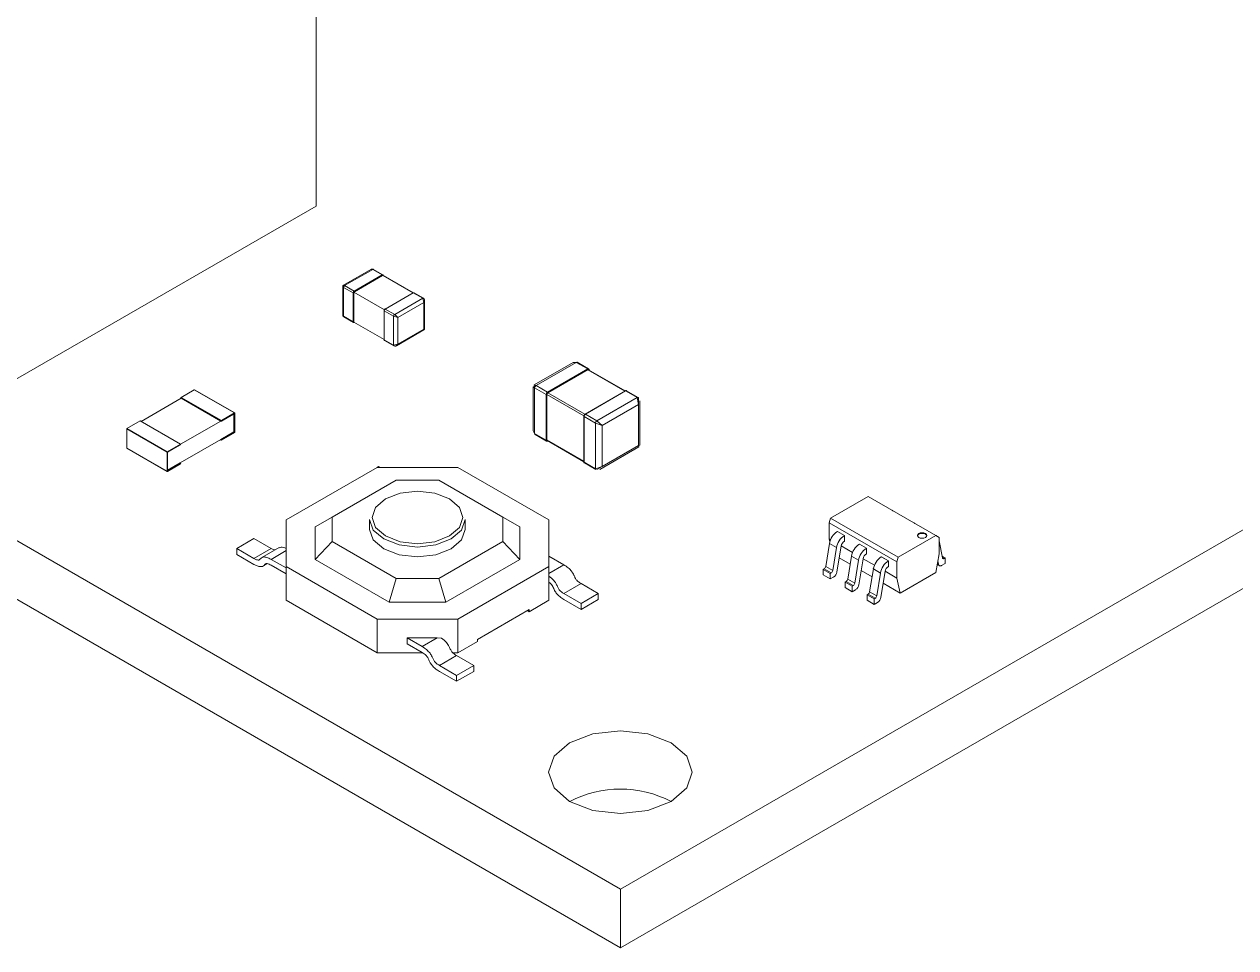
# Model space of a CAD drawing. Header units: millimetres. Extents: x -37 to 256, y 6 to 200.
# Drawn here: x 225.35 to 238.02, y 159.23 to 168.89 of the extents above; entities that cross this region are included whole.
import ezdxf

# ---------------------------------------------------------------- set-up
doc = ezdxf.new("R2010")
doc.units = ezdxf.units.MM

msp = doc.modelspace()

# ---------------------------------------------------------------- linework, layer by layer
at = {"color": 7, "linetype": 'Continuous', "lineweight": 15}
for p, q in [((189.158, 184.335), (231.585, 159.843)), ((189.158, 183.722), (231.585, 159.23)), ((228.403, 173.723), (228.403, 166.986)), ((231.585, 159.843), (246.938, 168.706)), ((231.585, 159.23), (247.556, 168.451)), ((223.806, 164.333), (228.403, 166.986)), ((228.977, 166.324), (228.69, 166.158)), ((228.995, 166.324), (228.701, 166.155)), ((228.799, 166.087), (229.102, 166.261)), ((228.8, 166.097), (229.094, 166.267)), ((229.097, 166.261), (228.804, 166.091)), ((229.094, 166.267), (228.995, 166.324)), ((229.101, 166.268), (229.002, 166.325)), ((229.103, 166.262), (229.102, 166.261)), ((229.418, 166.08), (229.103, 166.262)), ((228.682, 166.145), (228.682, 165.85)), ((228.79, 166.079), (228.691, 166.136)), ((228.691, 166.136), (228.691, 165.834)), ((228.701, 166.155), (228.8, 166.097)), ((228.79, 165.777), (228.79, 166.079)), ((228.797, 166.079), (228.797, 165.777)), ((228.799, 166.087), (228.799, 166.086)), ((228.799, 166.086), (228.799, 166.085)), ((229.117, 165.902), (228.799, 166.086)), ((228.799, 166.085), (228.799, 165.773)), ((229.417, 166.079), (229.123, 165.91)), ((229.419, 166.079), (229.126, 165.91)), ((229.518, 166.022), (229.419, 166.079)), ((229.526, 166.023), (229.427, 166.08)), ((229.225, 165.852), (229.518, 166.022)), ((229.529, 165.979), (229.257, 165.822)), ((229.529, 165.979), (229.518, 166.022)), ((229.529, 165.701), (229.529, 165.979)), ((229.538, 165.705), (229.538, 166)), ((228.691, 165.834), (228.79, 165.777)), ((228.694, 165.827), (228.793, 165.77)), ((229.114, 165.893), (229.114, 165.591)), ((229.214, 165.834), (229.115, 165.891)), ((229.115, 165.891), (229.115, 165.589)), ((229.126, 165.91), (229.225, 165.852)), ((229.257, 165.822), (229.214, 165.834)), ((229.214, 165.532), (229.214, 165.834)), ((229.225, 165.852), (229.257, 165.822)), ((229.257, 165.822), (229.257, 165.544)), ((228.799, 165.773), (228.799, 165.772)), ((228.799, 165.772), (229.114, 165.59)), ((229.257, 165.544), (229.529, 165.701)), ((229.115, 165.589), (229.214, 165.532)), ((229.118, 165.582), (229.217, 165.525)), ((229.243, 165.526), (229.53, 165.692)), ((229.214, 165.532), (229.257, 165.544)), ((231.092, 165.351), (230.684, 165.116)), ((231.123, 165.352), (230.703, 165.11)), ((231.123, 165.352), (231.092, 165.351)), ((231.243, 165.283), (231.123, 165.352)), ((231.253, 165.284), (231.133, 165.353)), ((230.823, 165.04), (231.243, 165.283)), ((231.247, 165.277), (230.826, 165.034)), ((231.245, 165.274), (230.828, 165.033)), ((231.635, 165.054), (231.253, 165.275)), ((231.259, 165.271), (231.259, 165.273)), ((227.129, 165.066), (226.991, 164.986)), ((227.13, 165.066), (226.992, 164.986)), ((227.551, 164.823), (227.13, 165.066)), ((227.552, 164.823), (227.131, 165.066)), ((230.674, 165.098), (230.688, 165.101)), ((230.674, 165.098), (230.674, 164.635)), ((230.688, 165.101), (230.684, 165.116)), ((230.809, 165.016), (230.688, 165.085)), ((230.688, 165.085), (230.688, 164.607)), ((230.703, 165.11), (230.823, 165.04)), ((226.574, 164.734), (226.994, 164.977)), ((226.99, 164.984), (226.99, 164.98)), ((227.411, 164.74), (226.99, 164.983)), ((226.99, 164.983), (226.99, 164.979)), ((226.99, 164.98), (226.99, 164.979)), ((226.99, 164.979), (226.994, 164.977)), ((226.992, 164.986), (227.413, 164.743)), ((226.994, 164.977), (227.407, 164.738)), ((230.809, 164.538), (230.809, 165.016)), ((230.816, 165.016), (230.816, 164.538)), ((230.817, 165.015), (230.817, 164.541)), ((231.637, 165.055), (231.216, 164.812)), ((231.639, 165.054), (231.219, 164.812)), ((231.339, 164.742), (231.76, 164.985)), ((231.76, 164.985), (231.639, 165.054)), ((231.649, 165.055), (231.649, 165.056)), ((231.77, 164.986), (231.649, 165.055)), ((231.774, 164.912), (231.76, 164.985)), ((231.774, 164.977), (231.774, 164.912)), ((231.788, 164.486), (231.788, 164.949)), ((227.413, 164.743), (227.551, 164.823)), ((227.413, 164.736), (227.549, 164.815)), ((227.552, 164.82), (227.414, 164.74)), ((227.414, 164.738), (227.551, 164.817)), ((227.544, 164.625), (227.544, 164.812)), ((227.549, 164.815), (227.551, 164.817)), ((227.551, 164.817), (227.551, 164.621)), ((227.552, 164.62), (227.552, 164.82)), ((227.553, 164.621), (227.553, 164.821)), ((231.219, 164.812), (231.339, 164.742)), ((231.774, 164.912), (231.396, 164.693)), ((231.774, 164.483), (231.774, 164.912)), ((226.563, 164.739), (226.425, 164.66)), ((226.564, 164.739), (226.426, 164.659)), ((226.985, 164.496), (226.564, 164.739)), ((226.986, 164.496), (226.565, 164.739)), ((227.407, 164.738), (226.987, 164.495)), ((227.407, 164.738), (227.411, 164.736)), ((227.411, 164.736), (227.411, 164.74)), ((227.411, 164.736), (227.414, 164.738)), ((227.414, 164.74), (227.414, 164.738)), ((231.203, 164.789), (231.203, 164.311)), ((231.325, 164.718), (231.205, 164.787)), ((231.205, 164.787), (231.205, 164.309)), ((231.396, 164.693), (231.325, 164.718)), ((231.325, 164.24), (231.325, 164.718)), ((231.339, 164.742), (231.396, 164.693)), ((231.396, 164.693), (231.396, 164.264)), ((226.424, 164.657), (226.424, 164.457)), ((226.845, 164.414), (226.425, 164.656)), ((226.425, 164.656), (226.425, 164.456)), ((226.426, 164.659), (226.847, 164.417)), ((227.407, 164.546), (227.544, 164.625)), ((227.411, 164.544), (227.547, 164.623)), ((227.551, 164.621), (227.414, 164.542)), ((227.414, 164.54), (227.552, 164.62)), ((227.414, 164.539), (227.552, 164.618)), ((227.544, 164.625), (227.547, 164.623)), ((227.551, 164.621), (227.547, 164.623)), ((230.674, 164.635), (230.688, 164.607)), ((230.688, 164.607), (230.809, 164.538)), ((230.693, 164.598), (230.813, 164.529)), ((226.425, 164.456), (226.845, 164.213)), ((226.425, 164.455), (226.846, 164.212)), ((226.847, 164.417), (226.985, 164.496)), ((226.987, 164.493), (226.849, 164.414)), ((226.851, 164.412), (226.987, 164.491)), ((226.851, 164.412), (226.987, 164.491)), ((226.983, 164.301), (227.407, 164.546)), ((226.987, 164.491), (226.987, 164.494)), ((226.987, 164.491), (226.987, 164.493)), ((226.987, 164.491), (226.987, 164.491)), ((227.403, 164.544), (227.411, 164.539)), ((227.411, 164.544), (227.407, 164.546)), ((227.414, 164.542), (227.411, 164.544)), ((227.411, 164.54), (227.411, 164.544)), ((227.414, 164.542), (227.414, 164.54)), ((230.821, 164.534), (231.203, 164.313)), ((230.825, 164.53), (230.827, 164.531)), ((231.37, 164.233), (231.778, 164.469)), ((231.396, 164.264), (231.774, 164.483)), ((231.774, 164.483), (231.788, 164.486)), ((231.778, 164.469), (231.774, 164.483)), ((226.845, 164.213), (226.845, 164.414)), ((226.849, 164.414), (226.849, 164.213)), ((226.851, 164.219), (226.851, 164.412)), ((226.851, 164.217), (226.851, 164.412)), ((226.851, 164.412), (226.851, 164.412)), ((231.205, 164.309), (231.325, 164.24)), ((226.848, 164.212), (226.986, 164.292)), ((226.849, 164.213), (226.987, 164.293)), ((226.851, 164.225), (226.983, 164.301)), ((226.987, 164.295), (226.851, 164.217)), ((226.851, 164.217), (226.851, 164.219)), ((226.983, 164.301), (226.987, 164.299)), ((226.987, 164.295), (226.987, 164.299)), ((226.987, 164.294), (226.987, 164.298)), ((226.987, 164.293), (226.987, 164.295)), ((229.041, 164.254), (228.089, 163.704)), ((229.885, 164.254), (229.041, 164.254)), ((229.042, 164.254), (229.055, 164.262)), ((229.055, 164.262), (229.068, 164.254)), ((230.837, 163.704), (229.885, 164.254)), ((231.209, 164.3), (231.329, 164.231)), ((231.209, 164.3), (231.209, 164.3)), ((231.325, 164.24), (231.396, 164.264)), ((231.396, 164.264), (231.339, 164.232)), ((229.241, 164.121), (228.572, 163.734)), ((229.686, 164.121), (229.241, 164.121)), ((230.355, 163.734), (229.686, 164.121)), ((234.174, 163.95), (233.781, 163.723)), ((234.882, 163.542), (234.174, 163.95)), ((234.351, 163.848), (234.357, 163.845)), ((234.431, 163.803), (234.357, 163.845)), ((228.089, 163.704), (228.089, 163.217)), ((228.394, 163.632), (228.572, 163.734)), ((228.572, 163.734), (228.572, 163.478)), ((228.963, 163.71), (228.963, 163.606)), ((229.963, 163.606), (229.963, 163.71)), ((230.355, 163.478), (230.355, 163.734)), ((230.355, 163.734), (230.533, 163.632)), ((230.837, 163.217), (230.837, 163.704)), ((233.768, 163.675), (233.781, 163.723)), ((234.475, 163.266), (233.768, 163.675)), ((233.768, 163.675), (233.768, 163.505)), ((233.781, 163.723), (234.488, 163.315)), ((234.581, 163.715), (234.587, 163.713)), ((234.661, 163.67), (234.587, 163.713)), ((228.394, 163.632), (228.394, 163.29)), ((230.533, 163.29), (230.533, 163.632)), ((233.854, 163.584), (233.929, 163.541)), ((233.854, 163.584), (233.854, 163.583)), ((233.854, 163.583), (233.928, 163.541)), ((234.488, 163.315), (234.882, 163.542)), ((234.811, 163.583), (234.817, 163.58)), ((234.891, 163.537), (234.817, 163.58)), ((234.917, 163.522), (234.882, 163.542)), ((227.753, 163.51), (227.573, 163.406)), ((227.753, 163.51), (227.933, 163.406)), ((228.017, 163.415), (227.837, 163.312)), ((228.394, 163.29), (228.572, 163.478)), ((228.572, 163.478), (229.241, 163.091)), ((229.686, 163.091), (230.355, 163.478)), ((230.355, 163.478), (230.533, 163.29)), ((233.771, 163.457), (233.732, 163.219)), ((233.768, 163.505), (233.782, 163.496)), ((233.775, 163.475), (233.768, 163.505)), ((233.771, 163.457), (233.845, 163.415)), ((233.893, 163.431), (233.849, 163.16)), ((233.894, 163.432), (234.012, 163.364)), ((233.929, 163.541), (233.928, 163.541)), ((233.929, 163.484), (233.928, 163.483)), ((233.929, 163.541), (233.929, 163.484)), ((234.084, 163.451), (234.159, 163.408)), ((234.084, 163.451), (234.158, 163.408)), ((234.084, 163.451), (234.084, 163.451)), ((234.917, 163.522), (234.917, 163.351)), ((234.917, 163.487), (234.953, 163.308)), ((227.573, 163.344), (227.573, 163.406)), ((227.573, 163.406), (227.753, 163.302)), ((227.573, 163.344), (227.753, 163.24)), ((227.933, 163.406), (227.753, 163.302)), ((228.089, 163.383), (227.932, 163.292)), ((228.089, 163.202), (227.932, 163.292)), ((228.394, 163.29), (229.168, 162.844)), ((229.759, 162.844), (230.533, 163.29)), ((230.837, 163.326), (230.994, 163.235)), ((233.845, 163.415), (233.806, 163.176)), ((233.987, 163.242), (233.873, 163.308)), ((234, 163.325), (233.962, 163.086)), ((234, 163.325), (234.075, 163.282)), ((234.123, 163.298), (234.079, 163.027)), ((234.123, 163.299), (234.242, 163.231)), ((234.159, 163.408), (234.158, 163.408)), ((234.159, 163.351), (234.158, 163.351)), ((234.159, 163.408), (234.159, 163.351)), ((234.314, 163.319), (234.313, 163.318)), ((234.313, 163.318), (234.388, 163.275)), ((234.314, 163.319), (234.388, 163.276)), ((234.488, 163.315), (234.475, 163.266)), ((234.882, 163.154), (234.917, 163.351)), ((234.949, 163.325), (234.981, 163.307)), ((234.97, 163.301), (234.981, 163.307)), ((234.981, 163.25), (234.981, 163.307)), ((227.848, 163.221), (227.893, 163.247)), ((228.089, 163.139), (227.932, 163.23)), ((228.089, 163.217), (229.041, 162.668)), ((228.089, 163.217), (228.089, 162.865)), ((229.885, 162.668), (230.837, 163.217)), ((230.837, 163.145), (230.994, 163.235)), ((230.837, 163.217), (230.837, 162.865)), ((233.714, 163.193), (233.704, 163.187)), ((233.704, 163.187), (233.778, 163.144)), ((233.704, 163.13), (233.704, 163.187)), ((233.789, 163.15), (233.714, 163.193)), ((233.732, 163.219), (233.806, 163.176)), ((234.075, 163.282), (234.036, 163.043)), ((234.217, 163.109), (234.103, 163.175)), ((234.23, 163.192), (234.191, 162.954)), ((234.23, 163.192), (234.305, 163.149)), ((234.353, 163.166), (234.309, 162.895)), ((234.353, 163.167), (234.475, 163.096)), ((234.388, 163.276), (234.388, 163.275)), ((234.388, 163.276), (234.388, 163.219)), ((234.388, 163.219), (234.388, 163.218)), ((234.475, 163.266), (234.475, 163.096)), ((234.897, 163.24), (234.919, 163.227)), ((234.903, 163.275), (234.91, 163.242)), ((234.944, 163.229), (234.981, 163.25)), ((229.168, 162.844), (229.241, 163.091)), ((229.241, 163.091), (229.686, 163.091)), ((229.686, 163.091), (229.759, 162.844)), ((230.994, 162.935), (231.174, 163.039)), ((231.353, 162.935), (231.174, 163.039)), ((233.704, 163.13), (233.778, 163.087)), ((233.789, 163.15), (233.778, 163.144)), ((233.778, 163.087), (233.778, 163.144)), ((233.815, 163.108), (233.778, 163.087)), ((233.944, 163.06), (233.934, 163.054)), ((233.934, 163.054), (234.008, 163.011)), ((233.934, 162.997), (233.934, 163.054)), ((233.944, 163.06), (234.018, 163.017)), ((234.036, 163.043), (233.962, 163.086)), ((234.305, 163.149), (234.266, 162.911)), ((234.51, 162.94), (234.333, 163.042)), ((234.475, 163.096), (234.51, 162.94)), ((234.51, 162.94), (234.882, 163.154)), ((231.174, 162.831), (230.994, 162.935)), ((231.174, 162.831), (231.353, 162.935)), ((231.353, 162.873), (231.353, 162.935)), ((233.934, 162.997), (234.008, 162.954)), ((234.018, 163.017), (234.008, 163.011)), ((234.008, 162.954), (234.008, 163.011)), ((234.044, 162.975), (234.008, 162.954)), ((234.174, 162.927), (234.164, 162.922)), ((234.164, 162.922), (234.238, 162.879)), ((234.164, 162.864), (234.164, 162.922)), ((234.174, 162.927), (234.248, 162.885)), ((234.266, 162.911), (234.191, 162.954)), ((228.089, 162.865), (229.041, 162.315)), ((229.168, 162.844), (229.759, 162.844)), ((230.631, 162.745), (230.837, 162.865)), ((231.174, 162.769), (230.994, 162.873)), ((231.174, 162.769), (231.353, 162.873)), ((231.174, 162.769), (231.174, 162.831)), ((234.164, 162.864), (234.238, 162.821)), ((234.248, 162.885), (234.238, 162.879)), ((234.238, 162.821), (234.238, 162.879)), ((234.274, 162.842), (234.238, 162.821)), ((229.041, 162.668), (229.041, 162.315)), ((229.041, 162.668), (229.885, 162.668)), ((229.885, 162.668), (229.885, 162.315)), ((230.631, 162.766), (230.092, 162.455)), ((230.613, 162.756), (230.631, 162.745)), ((230.631, 162.766), (230.631, 162.745)), ((229.67, 162.471), (229.356, 162.471)), ((229.356, 162.408), (229.356, 162.471)), ((229.356, 162.471), (229.513, 162.38)), ((229.356, 162.408), (229.513, 162.318)), ((229.67, 162.471), (229.513, 162.38)), ((229.715, 162.469), (229.67, 162.471)), ((229.885, 162.315), (230.092, 162.434)), ((230.092, 162.455), (230.092, 162.434)), ((229.041, 162.315), (229.516, 162.315)), ((229.872, 162.287), (229.692, 162.183)), ((229.833, 162.315), (229.885, 162.315)), ((230.051, 162.183), (229.872, 162.287)), ((229.872, 162.079), (229.692, 162.183)), ((230.051, 162.183), (229.872, 162.079)), ((230.051, 162.121), (230.051, 162.183)), ((229.872, 162.017), (229.692, 162.121)), ((230.051, 162.121), (229.872, 162.017)), ((229.872, 162.017), (229.872, 162.079)), ((231.585, 159.843), (231.585, 159.23))]:
    msp.add_line(p, q, dxfattribs=at)
at = {"color": 8, "linetype": 'Continuous', "lineweight": 15}
for p, q in [((228.995, 166.324), (228.977, 166.324)), ((228.691, 166.136), (228.682, 166.145)), ((228.69, 166.158), (228.701, 166.155)), ((229.538, 165.999), (229.529, 165.979)), ((228.682, 165.85), (228.691, 165.834)), ((229.529, 165.701), (229.538, 165.705)), ((229.53, 165.692), (229.529, 165.701)), ((229.257, 165.544), (229.243, 165.527)), ((231.631, 165.051), (231.245, 165.274)), ((230.688, 165.085), (230.674, 165.098)), ((230.684, 165.116), (230.703, 165.11)), ((231.203, 164.792), (230.817, 165.015)), ((230.828, 165.033), (231.214, 164.81)), ((227.547, 164.623), (227.547, 164.814)), ((227.404, 164.544), (227.411, 164.54)), ((230.817, 164.541), (231.203, 164.318)), ((226.851, 164.221), (226.987, 164.299)), ((234.952, 163.312), (234.97, 163.301)), ((234.898, 163.248), (234.91, 163.242))]:
    msp.add_line(p, q, dxfattribs=at)
at = {"color": 8, "linetype": 'Continuous', "lineweight": 15, "flags": 128}
for points in [[(231.258, 165.272), (231.257, 165.273), (231.257, 165.275), (231.256, 165.277), (231.255, 165.278), (231.253, 165.278), (231.251, 165.278), (231.249, 165.278), (231.247, 165.277)], [(227.129, 165.066), (227.129, 165.066), (227.129, 165.066), (227.13, 165.066), (227.13, 165.066), (227.13, 165.066)], [(227.13, 165.066), (227.13, 165.066), (227.131, 165.066), (227.131, 165.066), (227.131, 165.066), (227.131, 165.066)], [(226.99, 164.984), (226.99, 164.984), (226.99, 164.983), (226.99, 164.983), (226.99, 164.983), (226.99, 164.983)], [(226.991, 164.986), (226.991, 164.986), (226.991, 164.986), (226.992, 164.986), (226.992, 164.986), (226.992, 164.986)], [(227.551, 164.823), (227.551, 164.823), (227.551, 164.823), (227.552, 164.823), (227.552, 164.823), (227.552, 164.823)], [(227.552, 164.82), (227.553, 164.82), (227.553, 164.82), (227.553, 164.82), (227.553, 164.821), (227.553, 164.821)], [(226.564, 164.739), (226.564, 164.739), (226.564, 164.739), (226.563, 164.739), (226.563, 164.739), (226.563, 164.739)], [(226.564, 164.739), (226.565, 164.739), (226.565, 164.739), (226.565, 164.739), (226.565, 164.739), (226.565, 164.739)], [(226.424, 164.657), (226.424, 164.657), (226.424, 164.657), (226.424, 164.657), (226.425, 164.656), (226.425, 164.656)], [(226.425, 164.66), (226.425, 164.66), (226.426, 164.66), (226.426, 164.66), (226.426, 164.659), (226.426, 164.659)], [(227.553, 164.621), (227.553, 164.62), (227.553, 164.62), (227.553, 164.62), (227.552, 164.62), (227.552, 164.62)], [(226.424, 164.457), (226.424, 164.457), (226.424, 164.457), (226.424, 164.457), (226.425, 164.456), (226.425, 164.456)], [(226.425, 164.455), (226.425, 164.455), (226.425, 164.456), (226.425, 164.456), (226.425, 164.456), (226.425, 164.456)], [(226.985, 164.496), (226.985, 164.496), (226.986, 164.496), (226.986, 164.496), (226.986, 164.496), (226.986, 164.496)], [(227.411, 164.539), (227.411, 164.539), (227.411, 164.539), (227.411, 164.54), (227.411, 164.54), (227.411, 164.54)], [(230.816, 164.538), (230.816, 164.536), (230.816, 164.534), (230.817, 164.532), (230.819, 164.531), (230.82, 164.531), (230.822, 164.53), (230.824, 164.531), (230.825, 164.531)], [(226.846, 164.212), (226.846, 164.213), (226.845, 164.213), (226.845, 164.213), (226.845, 164.213), (226.845, 164.213)], [(226.848, 164.212), (226.849, 164.213), (226.849, 164.213), (226.849, 164.213), (226.849, 164.213), (226.849, 164.213)], [(226.986, 164.292), (226.986, 164.292), (226.987, 164.292), (226.987, 164.293), (226.987, 164.293), (226.987, 164.293)], [(226.987, 164.294), (226.987, 164.294), (226.987, 164.294), (226.987, 164.293), (226.987, 164.293), (226.987, 164.293)]]:
    msp.add_lwpolyline(points, dxfattribs=at)
at = {"color": 7, "linetype": 'Continuous', "lineweight": 15, "flags": 128}
for points in [[(229.799, 163.537), (229.902, 163.626), (229.938, 163.73), (229.902, 163.835), (229.799, 163.924), (229.645, 163.984), (229.463, 164.004), (229.282, 163.984), (229.128, 163.924), (229.025, 163.835), (228.989, 163.73), (229.025, 163.626), (229.128, 163.537), (229.282, 163.477), (229.463, 163.456), (229.645, 163.477), (229.799, 163.537)], [(234.426, 163.805), (234.435, 163.8), (234.437, 163.799)], [(229.817, 163.506), (229.655, 163.443), (229.463, 163.421), (229.272, 163.443), (229.11, 163.506), (229.001, 163.599), (228.963, 163.71)], [(229.963, 163.71), (229.925, 163.599), (229.817, 163.506)], [(234.655, 163.673), (234.665, 163.667), (234.667, 163.666)], [(228.963, 163.606), (229.001, 163.496), (229.11, 163.402), (229.272, 163.339), (229.463, 163.317), (229.655, 163.339), (229.817, 163.402)], [(229.817, 163.402), (229.925, 163.496), (229.963, 163.606)], [(234.775, 163.562), (234.759, 163.569), (234.74, 163.571), (234.721, 163.569), (234.705, 163.562), (234.694, 163.553), (234.69, 163.542), (234.694, 163.531), (234.705, 163.522), (234.721, 163.515), (234.74, 163.513), (234.759, 163.515), (234.775, 163.522), (234.786, 163.531), (234.79, 163.542), (234.786, 163.553), (234.775, 163.562)], [(234.775, 163.554), (234.759, 163.561), (234.74, 163.563), (234.721, 163.561), (234.705, 163.554), (234.694, 163.545), (234.691, 163.538)], [(234.79, 163.538), (234.786, 163.545), (234.775, 163.554)], [(234.885, 163.54), (234.895, 163.535), (234.896, 163.534)], [(234.97, 163.301), (234.967, 163.3), (234.964, 163.299), (234.962, 163.299), (234.959, 163.3), (234.957, 163.301), (234.955, 163.302), (234.954, 163.305), (234.953, 163.308)], [(234.91, 163.242), (234.912, 163.236), (234.914, 163.231), (234.918, 163.228), (234.922, 163.226), (234.927, 163.225), (234.933, 163.225), (234.938, 163.226), (234.944, 163.229)], [(231.054, 160.761), (231.298, 160.667), (231.585, 160.634), (231.872, 160.667), (232.115, 160.761), (232.278, 160.902), (232.335, 161.067), (232.278, 161.233), (232.115, 161.373), (231.872, 161.467), (231.585, 161.5), (231.298, 161.467), (231.054, 161.373), (230.892, 161.233), (230.835, 161.067), (230.892, 160.902), (231.054, 160.761)]]:
    msp.add_lwpolyline(points, dxfattribs=at)
at = {"color": 8, "linetype": 'Continuous', "lineweight": 15}
for centre, radius, start, end in [((228.999, 166.318), 0.00754, 65.686, 125.6182), ((229.098, 166.261), 0.00757, 66.4143, 125.5544), ((229.418, 166.077), 0.00251, 54.3818, 114.314), ((229.424, 166.073), 0.00754, 65.686, 125.6182), ((229.523, 166.016), 0.00754, 65.686, 125.6182), ((228.698, 165.833), 0.00755, 174.3796, 234.302), ((229.116, 165.894), 0.00251, 185.6948, 245.6253), ((229.124, 165.908), 0.00251, 54.3818, 114.314), ((228.797, 165.776), 0.00737, 173.635, 235.7142), ((229.116, 165.591), 0.00251, 185.6948, 245.6253), ((229.123, 165.588), 0.00755, 174.3796, 234.302), ((229.221, 165.531), 0.00719, 172.7401, 235.9837), ((231.249, 165.275), 0.0101, 66.7087, 125.5285), ((231.257, 165.273), 0.0021, 311.3511, 357.4184), ((231.638, 165.052), 0.00251, 54.3818, 114.314), ((231.645, 165.046), 0.0102, 67.4847, 125.4597), ((231.766, 164.977), 0.0101, 65.686, 125.6182), ((231.217, 164.81), 0.00251, 54.3818, 114.314), ((231.206, 164.789), 0.00251, 185.6948, 245.6253), ((227.551, 164.619), 0.0012, 304.0564, 7.2558), ((226.986, 164.494), 0.0012, 292.7394, 355.9405), ((227.413, 164.54), 0.0012, 304.0564, 7.2558), ((230.818, 164.537), 0.00981, 173.608, 236.0126), ((230.824, 164.531), 0.0021, 302.5896, 348.6897), ((231.206, 164.312), 0.00251, 185.6948, 245.6253), ((231.215, 164.308), 0.0101, 174.3796, 234.302)]:
    msp.add_arc(centre, radius, start, end, dxfattribs=at)
at = {"color": 7, "linetype": 'Continuous', "lineweight": 15}
for centre, radius, start, end in [((229.09, 166.26), 0.00768, 2.6055, 57.3945), ((229.1, 166.256), 0.00525, 71.2954, 124.7369), ((228.697, 166.145), 0.015, 118.3203, 181.4433), ((228.714, 166.135), 0.0231, 122.6055, 177.3945), ((228.813, 166.078), 0.0231, 122.6055, 177.3945), ((228.793, 166.086), 0.00769, 242.6097, 297.3903), ((228.811, 166.079), 0.0141, 150.9763, 178.2401), ((228.811, 166.079), 0.0141, 121.758, 149.0243), ((228.796, 166.091), 0.00768, 2.6055, 57.3945), ((229.138, 165.89), 0.0231, 122.6055, 177.3945), ((229.237, 165.833), 0.0231, 122.6055, 177.3945), ((228.793, 165.784), 0.00769, 242.6097, 297.3903), ((228.802, 165.776), 0.00525, 175.261, 228.6934), ((229.523, 165.705), 0.015, 298.3203, 1.4433), ((231.129, 165.344), 0.0101, 65.686, 125.6182), ((231.239, 165.277), 0.00768, 2.6055, 57.3945), ((231.25, 165.268), 0.00754, 65.686, 125.6182), ((227.13, 165.064), 0.0025, 60.0027, 119.9973), ((230.719, 165.084), 0.0307, 122.6055, 177.3945), ((226.992, 164.984), 0.0025, 119.9973, 180), ((226.994, 164.983), 0.00384, 122.6055, 177.3945), ((230.839, 165.014), 0.0307, 122.6055, 177.3945), ((230.812, 165.022), 0.00769, 242.6097, 297.3903), ((230.839, 165.015), 0.0231, 122.6055, 177.3945), ((230.84, 165.014), 0.0231, 122.6055, 177.3945), ((230.819, 165.034), 0.00768, 2.6055, 57.3945), ((231.764, 164.978), 0.0101, 354.3796, 54.302), ((227.549, 164.82), 0.00384, 2.6055, 57.3945), ((227.551, 164.821), 0.0025, 0, 60.0027), ((231.235, 164.786), 0.0307, 122.6055, 177.3945), ((226.564, 164.737), 0.0025, 60.0027, 119.9973), ((227.415, 164.74), 0.00384, 122.6055, 177.3945), ((227.413, 164.743), 0.00384, 242.6097, 297.3903), ((227.411, 164.74), 0.00384, 2.6055, 57.3945), ((231.356, 164.716), 0.0307, 122.6055, 177.3945), ((226.426, 164.657), 0.0025, 119.9973, 180), ((226.428, 164.656), 0.00384, 122.6055, 177.3945), ((227.551, 164.621), 0.0025, 299.9973, 0), ((230.698, 164.606), 0.0101, 174.3796, 234.302), ((226.426, 164.457), 0.0025, 180, 240.0027), ((226.983, 164.493), 0.00384, 2.6055, 57.3945), ((226.985, 164.494), 0.0025, 0, 60.0027), ((227.413, 164.543), 0.00384, 242.6097, 297.3903), ((227.413, 164.541), 0.0025, 240.0027, 299.9973), ((230.812, 164.545), 0.00769, 242.6097, 297.3903), ((230.825, 164.54), 0.00755, 174.3796, 234.302), ((226.849, 164.413), 0.00384, 122.6055, 177.3945), ((226.847, 164.417), 0.00384, 242.6097, 297.3903), ((226.845, 164.413), 0.00384, 2.6055, 57.3945), ((226.847, 164.217), 0.00384, 242.6097, 297.3903), ((226.847, 164.214), 0.0025, 240.0027, 299.9973), ((226.985, 164.294), 0.0025, 299.9973, 0), ((231.335, 164.239), 0.0101, 174.3796, 234.302), ((233.956, 163.426), 0.188, 122.9247, 170.2727), ((234.03, 163.383), 0.188, 122.9247, 170.2727), ((233.971, 163.418), 0.0783, 122.9247, 170.2727), ((234.186, 163.293), 0.188, 122.9247, 170.2727), ((234.26, 163.25), 0.188, 122.9247, 170.2727), ((234.2, 163.285), 0.0783, 122.9247, 170.2727), ((234.415, 163.16), 0.188, 122.9247, 170.2727), ((233.693, 163.226), 0.0391, 302.9247, 350.2727), ((233.767, 163.183), 0.0391, 302.9247, 350.2727), ((234.49, 163.118), 0.188, 122.9247, 170.2727), ((234.43, 163.152), 0.0783, 122.9247, 170.2727), ((233.772, 163.173), 0.0783, 302.9247, 350.2727), ((233.923, 163.093), 0.0391, 302.9247, 350.2727), ((233.997, 163.05), 0.0391, 302.9247, 350.2727), ((234.002, 163.041), 0.0783, 302.9247, 350.2727), ((234.153, 162.96), 0.0391, 302.9247, 350.2727), ((234.227, 162.917), 0.0391, 302.9247, 350.2727), ((234.232, 162.908), 0.0783, 302.9247, 350.2727), ((231.585, 159.737), 1.153, 62.6158, 117.3842)]:
    msp.add_arc(centre, radius, start, end, dxfattribs=at)
for points, knots in [([(229.002, 166.325), (229, 166.326), (228.995, 166.328), (228.986, 166.328), (228.98, 166.326), (228.977, 166.323), (228.976, 166.323)], [0, 0, 0, 0, 0.302248, 0.590746, 0.900634, 1, 1, 1, 1]), ([(229.106, 166.26), (229.106, 166.261), (229.105, 166.264), (229.103, 166.266), (229.102, 166.267), (229.101, 166.267)], [0, 0, 0, 0, 0.384472, 0.78896, 1, 1, 1, 1]), ([(229.427, 166.08), (229.426, 166.08), (229.425, 166.081), (229.422, 166.081), (229.419, 166.08), (229.417, 166.08), (229.417, 166.079)], [0, 0, 0, 0, 0.166854, 0.501307, 0.844213, 1, 1, 1, 1]), ([(229.537, 165.999), (229.537, 166), (229.538, 166.004), (229.536, 166.011), (229.532, 166.018), (229.527, 166.021), (229.526, 166.023)], [0, 0, 0, 0, 0.096379, 0.453246, 0.765175, 1, 1, 1, 1]), ([(228.682, 165.851), (228.682, 165.85), (228.682, 165.846), (228.684, 165.839), (228.688, 165.831), (228.692, 165.828), (228.694, 165.827)], [0, 0, 0, 0, 0.0963792, 0.4532464, 0.7651753, 1, 1, 1, 1]), ([(229.123, 165.91), (229.122, 165.909), (229.119, 165.907), (229.116, 165.902), (229.114, 165.897), (229.114, 165.894), (229.114, 165.893)], [0, 0, 0, 0, 0.252015, 0.530069, 0.808993, 1, 1, 1, 1]), ([(228.793, 165.77), (228.794, 165.77), (228.795, 165.769), (228.798, 165.769), (228.8, 165.769), (228.802, 165.77), (228.802, 165.77)], [0, 0, 0, 0, 0.171803, 0.557378, 0.952698, 1, 1, 1, 1]), ([(229.114, 165.591), (229.114, 165.59), (229.114, 165.587), (229.116, 165.584), (229.118, 165.583), (229.118, 165.582)], [0, 0, 0, 0, 0.472871, 0.8312141, 1, 1, 1, 1]), ([(229.217, 165.525), (229.22, 165.524), (229.225, 165.522), (229.233, 165.522), (229.24, 165.524), (229.243, 165.526), (229.244, 165.527)], [0, 0, 0, 0, 0.302248, 0.590746, 0.900634, 1, 1, 1, 1]), ([(231.259, 165.273), (231.259, 165.275), (231.258, 165.279), (231.256, 165.283), (231.254, 165.284), (231.253, 165.284)], [0, 0, 0, 0, 0.470902, 0.836366, 1, 1, 1, 1]), ([(231.649, 165.055), (231.648, 165.056), (231.647, 165.057), (231.642, 165.057), (231.639, 165.056), (231.637, 165.055)], [0, 0, 0, 0, 0.176561, 0.538946, 1, 1, 1, 1]), ([(231.216, 164.812), (231.214, 164.811), (231.211, 164.808), (231.206, 164.802), (231.204, 164.795), (231.203, 164.791), (231.203, 164.789)], [0, 0, 0, 0, 0.250695, 0.519816, 0.787591, 1, 1, 1, 1]), ([(230.813, 164.529), (230.814, 164.529), (230.816, 164.527), (230.82, 164.527), (230.823, 164.529), (230.825, 164.53)], [0, 0, 0, 0, 0.18632, 0.544409, 1, 1, 1, 1]), ([(231.203, 164.311), (231.203, 164.309), (231.204, 164.305), (231.206, 164.302), (231.208, 164.301), (231.209, 164.3)], [0, 0, 0, 0, 0.465533, 0.826831, 1, 1, 1, 1]), ([(228.089, 163.407), (228.071, 163.415), (228.044, 163.427), (228.024, 163.416), (228.018, 163.413)], [0, 0, 0, 0, 0.670573, 1, 1, 1, 1]), ([(227.932, 163.292), (227.917, 163.3), (227.889, 163.314), (227.852, 163.32), (227.83, 163.308), (227.818, 163.294), (227.808, 163.286), (227.797, 163.284), (227.778, 163.289), (227.762, 163.297), (227.753, 163.302)], [0, 0, 0, 0, 0.217686, 0.41236, 0.55677, 0.661059, 0.720126, 0.776499, 0.862874, 1, 1, 1, 1]), ([(227.972, 163.39), (227.968, 163.391), (227.955, 163.394), (227.942, 163.401), (227.933, 163.406)], [0, 0, 0, 0, 0.341722, 1, 1, 1, 1]), ([(227.932, 163.23), (227.918, 163.238), (227.897, 163.251), (227.872, 163.245), (227.86, 163.229), (227.844, 163.217), (227.819, 163.214), (227.788, 163.222), (227.765, 163.234), (227.753, 163.24)], [0, 0, 0, 0, 0.202739, 0.300918, 0.42486, 0.530499, 0.664148, 0.828914, 1, 1, 1, 1]), ([(230.994, 163.235), (231.009, 163.225), (231.038, 163.207), (231.075, 163.17), (231.097, 163.132), (231.108, 163.105), (231.118, 163.086), (231.13, 163.07), (231.149, 163.054), (231.164, 163.044), (231.174, 163.039)], [0, 0, 0, 0, 0.217686, 0.41236, 0.55677, 0.661059, 0.720126, 0.776499, 0.862874, 1, 1, 1, 1]), ([(230.837, 163.117), (230.855, 163.103), (230.886, 163.08), (230.917, 163.031), (230.93, 162.999), (230.941, 162.979), (230.952, 162.965), (230.971, 162.95), (230.985, 162.94), (230.994, 162.935)], [0, 0, 0, 0, 0.29034, 0.499607, 0.639365, 0.698478, 0.759053, 0.855729, 1, 1, 1, 1]), ([(230.837, 163.055), (230.85, 163.044), (230.874, 163.023), (230.89, 162.977), (230.916, 162.935), (230.952, 162.9), (230.98, 162.882), (230.994, 162.873)], [0, 0, 0, 0, 0.195724, 0.391047, 0.551653, 0.765171, 1, 1, 1, 1]), ([(229.715, 162.469), (229.733, 162.455), (229.763, 162.432), (229.794, 162.383), (229.807, 162.351), (229.818, 162.331), (229.83, 162.317), (229.848, 162.302), (229.863, 162.292), (229.872, 162.287)], [0, 0, 0, 0, 0.29034, 0.499607, 0.639365, 0.698478, 0.759053, 0.855729, 1, 1, 1, 1]), ([(229.513, 162.38), (229.528, 162.37), (229.556, 162.351), (229.593, 162.315), (229.615, 162.277), (229.627, 162.25), (229.637, 162.231), (229.648, 162.215), (229.667, 162.199), (229.683, 162.189), (229.692, 162.183)], [0, 0, 0, 0, 0.217686, 0.41236, 0.55677, 0.661059, 0.720126, 0.776499, 0.862874, 1, 1, 1, 1]), ([(229.513, 162.318), (229.527, 162.309), (229.548, 162.297), (229.573, 162.263), (229.585, 162.234), (229.601, 162.202), (229.626, 162.171), (229.657, 162.143), (229.68, 162.128), (229.692, 162.121)], [0, 0, 0, 0, 0.202739, 0.300918, 0.42486, 0.530499, 0.664148, 0.828914, 1, 1, 1, 1])]:
    msp.add_open_spline(points, degree=3, knots=knots, dxfattribs=at)

doc.saveas('drawing.dxf')
